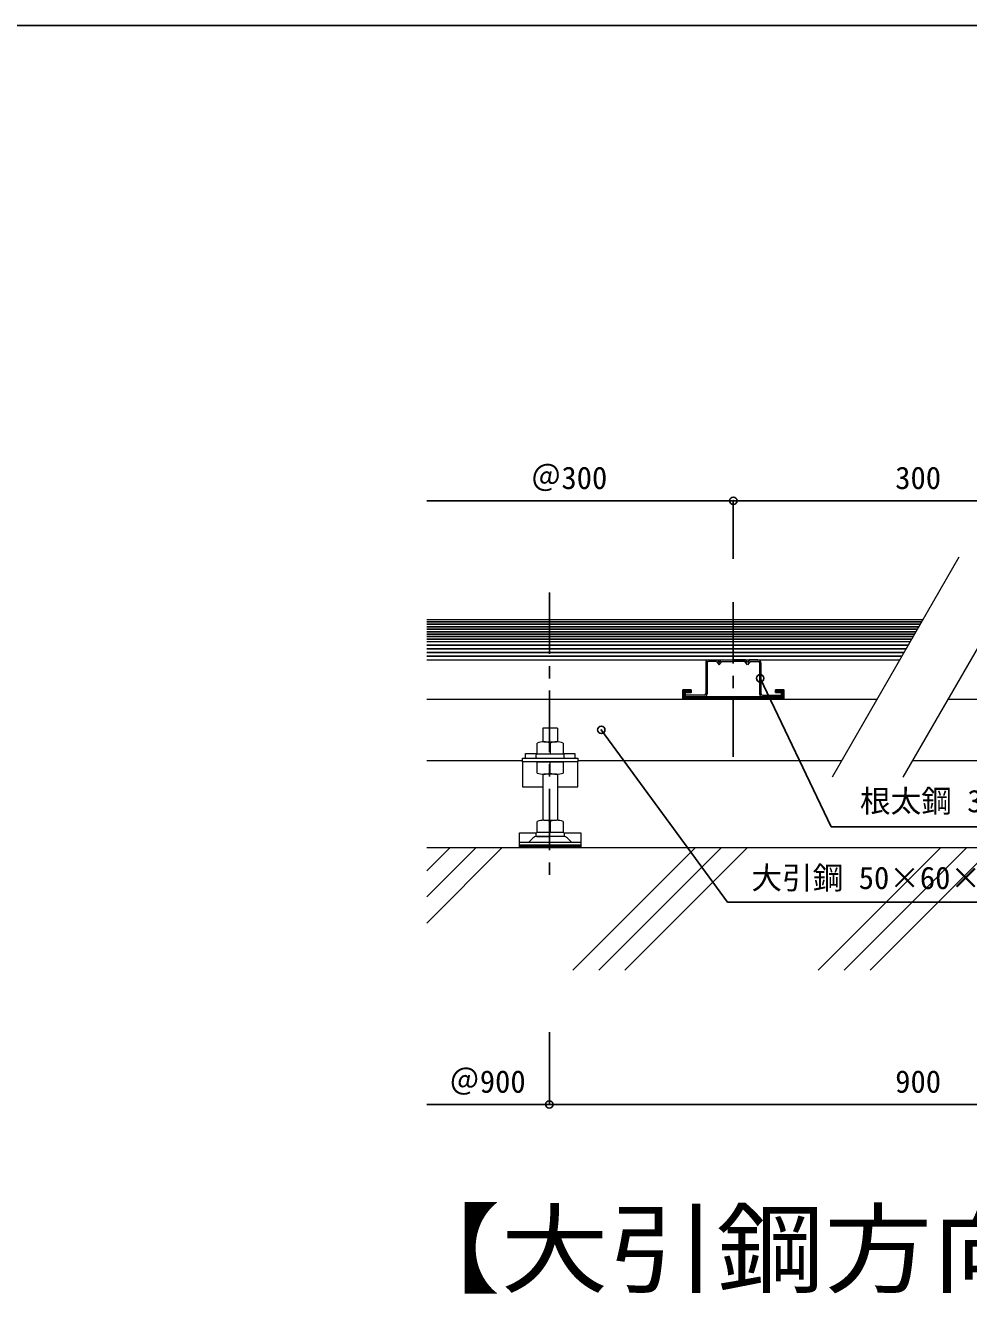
# Model space of a CAD drawing. Units: millimetres, scale not verified. Extents: x -2066 to 2059, y -1474 to 1400.
# Drawn here: x 38 to 807, y 366 to 1400 of the extents above; entities that cross this region are included whole.
import ezdxf
from ezdxf.enums import TextEntityAlignment as Align

# ---------------------------------------------------------------- set-up
doc = ezdxf.new("R2010")
doc.units = ezdxf.units.MM
doc.header["$LTSCALE"] = 10
doc.header["$PDMODE"] = 32
doc.header["$PDSIZE"] = 6
doc.linetypes.add('CHAIN1', pattern=[8, 5, -1, 1, -1])
for name, color, linetype in [('0-0_中心線', 4, 'CHAIN1'), ('0-2_太線１', 3, 'Continuous'), ('0-4_細線', 4, 'Continuous'), ('0-5_寸法', 4, 'Continuous'), ('0-6_文字', 7, 'Continuous'), ('F-1_中線', 7, 'Continuous')]:
    doc.layers.add(name, color=color, linetype=linetype)
doc.layers.add('0-1_中線', color=7, linetype='Continuous', lineweight=18)
doc.styles.add('ＭＳ ゴシック', font='')
doc.styles.get('ＭＳ ゴシック').set_extended_font_data('MS Gothic')

msp = doc.modelspace()

# ---------------------------------------------------------------- linework, layer by layer
at = {"layer": '0-0_中心線'}
for p, q in [((464.92, 937.74), (464.92, 699.94)), ((614.92, 929.9), (614.92, 803.81))]:
    msp.add_line(p, q, dxfattribs=at)
at = {"layer": '0-1_中線'}
for p, q in [((798.92, 966.41), (695.44, 787.18)), ((856.65, 966.41), (753.17, 787.18)), ((364.92, 915.81), (769.7, 915.81)), ((364.92, 897.81), (759.31, 897.81)), ((364.92, 882.81), (750.65, 882.81)), ((592.42, 880.41), (592.42, 855.21)), ((593.62, 880.41), (593.62, 855.21)), ((594.82, 882.81), (601.92, 882.81)), ((601.32, 881.61), (594.82, 881.61)), ((635.02, 882.81), (627.92, 882.81)), ((628.52, 881.61), (635.02, 881.61)), ((636.22, 880.41), (636.22, 855.21)), ((637.42, 880.41), (637.42, 855.21)), ((364.92, 850.81), (732.18, 850.81)), ((575.62, 854.01), (575.62, 852.81)), ((591.22, 854.01), (575.62, 854.01)), ((575.62, 852.81), (591.22, 852.81)), ((654.22, 852.81), (638.62, 852.81)), ((789.91, 850.81), (1364.92, 850.81)), ((459.56, 827.29), (459.56, 816.01)), ((471.56, 827.29), (459.56, 827.29)), ((471.56, 827.29), (471.56, 816.01)), ((445.56, 802.81), (445.56, 806.61)), ((445.56, 806.61), (455.06, 806.61)), ((460.28, 816.01), (460.31, 816.04)), ((460.31, 816.01), (470.81, 816.01)), ((465.56, 815.07), (465.56, 806.01)), ((476.06, 815.07), (476.06, 806.01)), ((476.06, 806.61), (485.56, 806.61)), ((485.56, 806.61), (485.56, 802.81)), ((364.92, 800.81), (443.06, 800.81)), ((443.06, 799.61), (443.06, 779.41)), ((454.21, 803.31), (454.21, 805.51)), ((476.41, 806.01), (454.71, 806.01)), ((454.71, 802.81), (476.41, 802.81)), ((465.56, 790.54), (465.56, 799.61)), ((476.91, 803.31), (476.91, 805.51)), ((488.06, 800.81), (703.31, 800.81)), ((488.06, 779.41), (488.06, 799.61)), ((761.04, 800.81), (1043.06, 800.81)), ((459.56, 789.62), (459.56, 752.09)), ((470.81, 789.61), (460.31, 789.61)), ((471.56, 789.62), (471.56, 752.09)), ((443.06, 779.41), (459.56, 779.41)), ((471.56, 779.41), (488.06, 779.41)), ((460.31, 752.09), (470.81, 752.09)), ((465.56, 751.15), (465.56, 742.09)), ((440.56, 741.88), (454.21, 741.88)), ((440.56, 731.88), (440.56, 741.88)), ((440.56, 734.18), (490.56, 734.18)), ((448.21, 734.33), (451.42, 737.54)), ((454.21, 739.39), (454.21, 741.59)), ((454.67, 738.88), (465.56, 738.88)), ((476.46, 738.88), (454.67, 738.88)), ((476.41, 742.09), (454.71, 742.09)), ((476.41, 738.89), (454.71, 738.89)), ((476.46, 738.88), (465.56, 738.88)), ((476.91, 741.88), (490.56, 741.88)), ((476.91, 741.59), (476.91, 739.39)), ((482.92, 734.33), (479.71, 737.54)), ((490.56, 741.88), (490.56, 731.88)), ((384.01, 729.88), (364.92, 710.8)), ((405.22, 729.88), (364.92, 689.58)), ((426.43, 729.88), (364.92, 668.37)), ((364.92, 729.88), (1374.92, 729.88)), ((440.56, 731.88), (490.56, 731.88)), ((584.01, 729.88), (484.01, 629.88)), ((605.22, 729.88), (505.22, 629.88)), ((626.43, 729.88), (526.43, 629.88)), ((784.01, 729.88), (684.01, 629.88)), ((805.22, 729.88), (705.22, 629.88)), ((826.43, 729.88), (726.43, 629.88))]:
    msp.add_line(p, q, dxfattribs=at)
for points in [[(601.32, 881.61), (603.42, 878.81), (605.52, 881.61), (614.92, 881.61)], [(601.92, 882.81), (603.42, 880.81), (604.92, 882.81), (614.92, 882.81)], [(627.92, 882.81), (626.42, 880.81), (624.92, 882.81), (614.92, 882.81)], [(628.52, 881.61), (626.42, 878.81), (624.32, 881.61), (614.92, 881.61)], [(638.62, 854.01), (654.22, 854.01), (654.22, 852.81)], [(476.06, 806.01), (455.06, 806.01), (455.06, 815.07)], [(455.06, 790.54), (455.06, 799.61), (476.06, 799.61), (476.06, 790.54)], [(476.06, 751.15), (476.06, 742.09), (455.06, 742.09), (455.06, 751.15)]]:
    msp.add_lwpolyline(points, dxfattribs=at)
msp.add_lwpolyline([(443.06, 802.81), (488.06, 802.81), (488.06, 799.61), (443.06, 799.61)], close=True, dxfattribs=at)
for centre, radius, start, end in [((594.82, 880.41), 2.4, 90, 180), ((594.82, 880.41), 1.2, 90, 180), ((635.02, 880.41), 2.4, 0, 90), ((635.02, 880.41), 1.2, 0, 90), ((591.22, 855.21), 1.2, 270, 0), ((591.22, 855.21), 2.4, 270, 0), ((638.62, 855.21), 2.4, 180, 270), ((638.62, 855.21), 1.2, 180, 270), ((460.31, 800.84), 15.16, 69.74384, 110.25616), ((470.81, 800.84), 15.16, 69.74384, 110.25616), ((454.71, 805.51), 0.5, 90, 180), ((454.71, 803.31), 0.5, 180, 270), ((476.41, 805.51), 0.5, 0, 90), ((476.41, 803.31), 0.5, 270, 0), ((460.31, 804.77), 15.16, 249.74384, 290.25616), ((470.81, 804.77), 15.16, 249.74384, 290.25616), ((460.31, 736.92), 15.16, 69.74384, 110.25616), ((470.81, 736.92), 15.16, 69.74384, 110.25616), ((447.86, 734.68), 0.5, 270, 315), ((454.67, 734.28), 4.6, 90, 135), ((454.71, 741.59), 0.5, 90, 180), ((454.71, 739.39), 0.5, 180, 270), ((476.41, 741.59), 0.5, 0, 90), ((476.41, 739.39), 0.5, 270, 0), ((476.46, 734.28), 4.6, 45, 90), ((483.27, 734.68), 0.5, 225, 270)]:
    msp.add_arc(centre, radius, start, end, dxfattribs=at)
at = {"layer": '0-2_太線１'}
for p, q in [((364.92, 894.81), (757.58, 894.81)), ((364.92, 891.81), (755.85, 891.81)), ((364.92, 888.81), (754.11, 888.81)), ((364.92, 885.81), (752.38, 885.81)), ((580.62, 858.31), (573.62, 858.31)), ((573.62, 858.31), (573.62, 850.81)), ((573.62, 857.72), (574.21, 858.31)), ((573.62, 857.01), (574.91, 858.31)), ((573.62, 856.31), (575.62, 858.31)), ((573.62, 855.6), (576.33, 858.31)), ((573.62, 854.89), (577.03, 858.31)), ((575.74, 856.31), (577.74, 858.31)), ((576.45, 856.31), (578.45, 858.31)), ((577.16, 856.31), (579.16, 858.31)), ((577.86, 856.31), (579.86, 858.31)), ((578.57, 856.31), (580.57, 858.31)), ((649.22, 856.31), (649.22, 858.31)), ((649.22, 857.66), (649.87, 858.31)), ((649.22, 856.95), (650.57, 858.31)), ((649.28, 856.31), (651.28, 858.31)), ((649.99, 856.31), (651.99, 858.31)), ((650.69, 856.31), (652.69, 858.31)), ((651.4, 856.31), (653.4, 858.31)), ((652.11, 856.31), (654.11, 858.31)), ((652.82, 856.31), (654.82, 858.31)), ((653.52, 856.31), (655.52, 858.31)), ((654.22, 856.3), (656.22, 858.3)), ((573.62, 854.19), (575.62, 856.19)), ((573.62, 853.48), (575.62, 855.48)), ((573.62, 852.77), (575.62, 854.77)), ((573.62, 852.06), (575.62, 854.06)), ((573.62, 851.36), (575.62, 853.36)), ((614.92, 850.81), (573.62, 850.81)), ((573.78, 850.81), (575.78, 852.81)), ((574.48, 850.81), (576.48, 852.81)), ((575.19, 850.81), (577.19, 852.81)), ((575.62, 852.81), (614.92, 852.81)), ((575.9, 850.81), (577.9, 852.81)), ((576.61, 850.81), (578.61, 852.81)), ((577.31, 850.81), (579.31, 852.81)), ((578.02, 850.81), (580.02, 852.81)), ((578.73, 850.81), (580.73, 852.81)), ((579.28, 856.31), (580.62, 857.65)), ((579.43, 850.81), (581.43, 852.81)), ((579.98, 856.31), (580.62, 856.94)), ((580.14, 850.81), (582.14, 852.81)), ((580.85, 850.81), (582.85, 852.81)), ((581.56, 850.81), (583.56, 852.81)), ((582.26, 850.81), (584.26, 852.81)), ((582.97, 850.81), (584.97, 852.81)), ((583.68, 850.81), (585.68, 852.81)), ((584.38, 850.81), (586.38, 852.81)), ((585.09, 850.81), (587.09, 852.81)), ((585.8, 850.81), (587.8, 852.81)), ((586.5, 850.81), (588.5, 852.81)), ((587.21, 850.81), (589.21, 852.81)), ((587.92, 850.81), (589.92, 852.81)), ((588.63, 850.81), (590.63, 852.81)), ((589.33, 850.81), (591.33, 852.81)), ((590.04, 850.81), (592.04, 852.81)), ((590.75, 850.81), (592.75, 852.81)), ((591.45, 850.81), (593.45, 852.81)), ((592.16, 850.81), (594.16, 852.81)), ((592.87, 850.81), (594.87, 852.81)), ((593.58, 850.81), (595.58, 852.81)), ((594.28, 850.81), (596.28, 852.81)), ((594.99, 850.81), (596.99, 852.81)), ((595.7, 850.81), (597.7, 852.81)), ((596.4, 850.81), (598.4, 852.81)), ((597.11, 850.81), (599.11, 852.81)), ((597.82, 850.81), (599.82, 852.81)), ((598.53, 850.81), (600.53, 852.81)), ((599.23, 850.81), (601.23, 852.81)), ((599.94, 850.81), (601.94, 852.81)), ((600.65, 850.81), (602.65, 852.81)), ((601.35, 850.81), (603.35, 852.81)), ((602.06, 850.81), (604.06, 852.81)), ((602.77, 850.81), (604.77, 852.81)), ((603.48, 850.81), (605.48, 852.81)), ((604.18, 850.81), (606.18, 852.81)), ((604.89, 850.81), (606.89, 852.81)), ((605.6, 850.81), (607.6, 852.81)), ((606.3, 850.81), (608.3, 852.81)), ((607.01, 850.81), (609.01, 852.81)), ((607.72, 850.81), (609.72, 852.81)), ((608.43, 850.81), (610.43, 852.81)), ((609.13, 850.81), (611.13, 852.81)), ((609.84, 850.81), (611.84, 852.81)), ((610.55, 850.81), (612.55, 852.81)), ((611.25, 850.81), (613.25, 852.81)), ((611.96, 850.81), (613.96, 852.81)), ((612.67, 850.81), (614.67, 852.81)), ((613.38, 850.81), (615.38, 852.81)), ((614.08, 850.81), (616.08, 852.81)), ((614.79, 850.81), (616.79, 852.81)), ((654.22, 852.81), (614.92, 852.81)), ((614.92, 850.81), (656.22, 850.81)), ((615.5, 850.81), (617.5, 852.81)), ((616.2, 850.81), (618.2, 852.81)), ((616.91, 850.81), (618.91, 852.81)), ((617.62, 850.81), (619.62, 852.81)), ((618.32, 850.81), (620.32, 852.81)), ((619.03, 850.81), (621.03, 852.81)), ((619.74, 850.81), (621.74, 852.81)), ((620.45, 850.81), (622.45, 852.81)), ((621.15, 850.81), (623.15, 852.81)), ((621.86, 850.81), (623.86, 852.81)), ((622.57, 850.81), (624.57, 852.81)), ((623.27, 850.81), (625.27, 852.81)), ((623.98, 850.81), (625.98, 852.81)), ((624.69, 850.81), (626.69, 852.81)), ((625.4, 850.81), (627.4, 852.81)), ((626.1, 850.81), (628.1, 852.81)), ((626.81, 850.81), (628.81, 852.81)), ((627.52, 850.81), (629.52, 852.81)), ((628.22, 850.81), (630.22, 852.81)), ((628.93, 850.81), (630.93, 852.81)), ((629.64, 850.81), (631.64, 852.81)), ((630.35, 850.81), (632.35, 852.81)), ((631.05, 850.81), (633.05, 852.81)), ((631.76, 850.81), (633.76, 852.81)), ((632.47, 850.81), (634.47, 852.81)), ((633.17, 850.81), (635.17, 852.81)), ((633.88, 850.81), (635.88, 852.81)), ((634.59, 850.81), (636.59, 852.81)), ((635.3, 850.81), (637.3, 852.81)), ((636, 850.81), (638, 852.81)), ((636.71, 850.81), (638.71, 852.81)), ((637.42, 850.81), (639.42, 852.81)), ((638.12, 850.81), (640.12, 852.81)), ((638.83, 850.81), (640.83, 852.81)), ((639.54, 850.81), (641.54, 852.81)), ((640.25, 850.81), (642.25, 852.81)), ((640.95, 850.81), (642.95, 852.81)), ((641.66, 850.81), (643.66, 852.81)), ((642.37, 850.81), (644.37, 852.81)), ((643.07, 850.81), (645.07, 852.81)), ((643.78, 850.81), (645.78, 852.81)), ((644.49, 850.81), (646.49, 852.81)), ((645.19, 850.81), (647.19, 852.81)), ((645.9, 850.81), (647.9, 852.81)), ((646.61, 850.81), (648.61, 852.81)), ((647.32, 850.81), (649.32, 852.81)), ((648.02, 850.81), (650.02, 852.81)), ((648.73, 850.81), (650.73, 852.81)), ((649.44, 850.81), (651.44, 852.81)), ((650.14, 850.81), (652.14, 852.81)), ((650.85, 850.81), (652.85, 852.81)), ((651.56, 850.81), (653.56, 852.81)), ((652.27, 850.81), (656.22, 854.76)), ((652.97, 850.81), (656.22, 854.05)), ((653.68, 850.81), (656.22, 853.35)), ((654.22, 855.59), (656.22, 857.59)), ((654.22, 854.88), (656.22, 856.88)), ((654.22, 854.18), (656.22, 856.18)), ((654.22, 853.51), (654.22, 852.81)), ((654.24, 853.49), (656.22, 855.47)), ((654.39, 850.81), (656.22, 852.64)), ((655.09, 850.81), (656.22, 851.93)), ((655.8, 850.81), (656.22, 851.23)), ((490.56, 731.88), (440.56, 731.88)), ((440.56, 731.88), (440.56, 729.88)), ((441.11, 731.88), (440.56, 731.36)), ((442.56, 731.88), (440.56, 729.97)), ((440.56, 729.88), (490.56, 729.88)), ((444, 731.88), (441.92, 729.88)), ((445.45, 731.88), (443.36, 729.88)), ((446.9, 731.88), (444.81, 729.88)), ((448.34, 731.88), (446.25, 729.88)), ((449.79, 731.88), (447.7, 729.88)), ((451.23, 731.88), (449.15, 729.88)), ((452.68, 731.88), (450.59, 729.88)), ((454.13, 731.88), (452.04, 729.88)), ((455.57, 731.88), (453.48, 729.88)), ((457.02, 731.88), (454.93, 729.88)), ((458.46, 731.88), (456.37, 729.88)), ((459.91, 731.88), (457.82, 729.88)), ((461.35, 731.88), (459.27, 729.88)), ((462.8, 731.88), (460.71, 729.88)), ((464.25, 731.88), (462.16, 729.88)), ((465.69, 731.88), (463.6, 729.88)), ((467.14, 731.88), (465.05, 729.88)), ((468.58, 731.88), (466.49, 729.88)), ((470.03, 731.88), (467.94, 729.88)), ((471.47, 731.88), (469.39, 729.88)), ((472.92, 731.88), (470.83, 729.88)), ((474.37, 731.88), (472.28, 729.88)), ((475.81, 731.88), (473.72, 729.88)), ((477.26, 731.88), (475.17, 729.88)), ((478.7, 731.88), (476.61, 729.88)), ((480.15, 731.88), (478.06, 729.88)), ((481.59, 731.88), (479.51, 729.88)), ((483.04, 731.88), (480.95, 729.88)), ((484.49, 731.88), (482.4, 729.88)), ((485.93, 731.88), (483.84, 729.88)), ((487.38, 731.88), (485.29, 729.88)), ((488.82, 731.88), (486.73, 729.88)), ((490.27, 731.88), (488.18, 729.88)), ((490.56, 730.78), (489.63, 729.88)), ((490.56, 729.88), (490.56, 731.88))]:
    msp.add_line(p, q, dxfattribs=at)
for points in [[(580.62, 858.31), (580.62, 856.31), (575.62, 856.31), (575.62, 852.81)], [(649.22, 858.31), (656.22, 858.31), (656.22, 850.81)], [(649.22, 856.31), (654.21, 856.31), (654.22, 856.31), (654.22, 853.51)]]:
    msp.add_lwpolyline(points, dxfattribs=at)
at = {"layer": '0-4_細線'}
for p, q in [((364.92, 913.81), (768.55, 913.81)), ((364.92, 911.81), (767.39, 911.81)), ((364.92, 909.81), (766.24, 909.81)), ((364.92, 907.81), (765.08, 907.81)), ((364.92, 905.81), (763.93, 905.81)), ((364.92, 903.81), (762.77, 903.81)), ((364.92, 901.81), (761.62, 901.81)), ((364.92, 899.81), (760.47, 899.81))]:
    msp.add_line(p, q, dxfattribs=at)
at = {"layer": '0-5_寸法'}
for p, q in [((614.92, 1012.54), (364.92, 1012.54)), ((914.92, 1012.54), (614.92, 1012.54)), ((614.92, 1012.54), (614.92, 965.21)), ((464.92, 520.52), (464.92, 579.27)), ((464.92, 520.52), (364.92, 520.52)), ((464.92, 520.52), (1064.92, 520.52))]:
    msp.add_line(p, q, dxfattribs=at)
at = {"layer": '0-5_寸法', "color": 7}
for p in [(614.92, 1012.54), (464.92, 520.52)]:
    msp.add_point(p, dxfattribs=at)
at = {"layer": '0-6_文字'}
for p, q in [((694.75, 746.77), (636.82, 867.81)), ((610.26, 685.36), (507.27, 825.81)), ((694.75, 746.77), (1023.01, 746.77)), ((610.26, 685.36), (891.56, 685.36))]:
    msp.add_line(p, q, dxfattribs=at)
for p in [(636.82, 867.81), (507.27, 825.81)]:
    msp.add_point(p, dxfattribs=at)
at = {"layer": 'F-1_中線'}
msp.add_line((-2066.45, 1399.98), (2058.55, 1399.98), dxfattribs=at)

# ---------------------------------------------------------------- texts
at = {"layer": '0-5_寸法', "color": 7, "style": 'ＭＳ ゴシック'}
for s, p in [('＠300', (449.73, 1016.54)), ('300', (746.92, 1016.54)), ('＠900', (383.18, 524.52)), ('900', (746.92, 524.52))]:
    msp.add_text(s, height=18.33, dxfattribs=at).set_placement(p, align=Align.BOTTOM_LEFT)
at = {"layer": '0-6_文字', "style": 'ＭＳ ゴシック'}
for s, p in [('根太鋼 30×45×18×ｔ1.2', (718.17, 753.12)), ('大引鋼 50×60×ｔ1.6', (629.66, 690.51))]:
    msp.add_text(s, height=18.33, dxfattribs=at).set_placement(p, align=Align.BOTTOM_LEFT)
at = {"layer": '0-6_文字', "style": 'ＭＳ ゴシック', "width": 1.1}
msp.add_text('【大引鋼方向壁際納まり図】', height=58.65, dxfattribs=at).set_placement((337.21, 355.58), align=Align.BOTTOM_LEFT)

doc.saveas('drawing.dxf')
